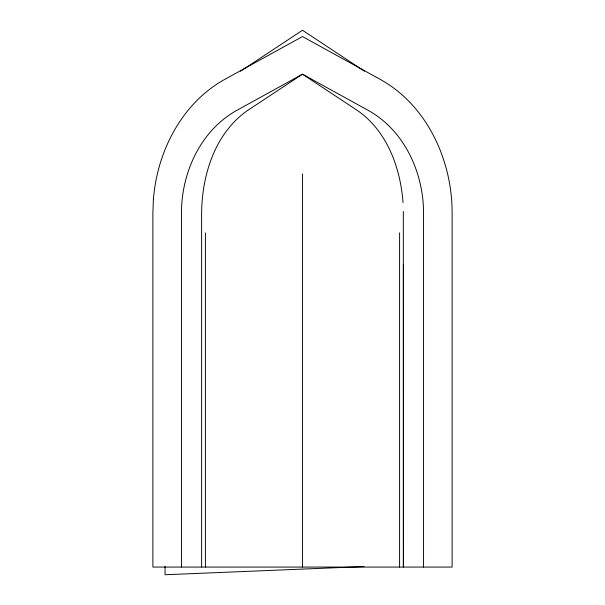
<?xml version="1.0" encoding="UTF-8"?>
<svg xmlns="http://www.w3.org/2000/svg" width="605" height="605" viewBox="0 0 605 605"><rect width="100%" height="100%" fill="white"/><g stroke="black" fill="none" stroke-linecap="round" stroke-linejoin="round"><path stroke-width="0.91" d="M403.376 264.672L403.376 567.067L403.316 211.508M240.563 71.193L302.5 30.25L364.437 71.193M364.044 566.56L165.059 574.75L165.059 566.25M403.021 202.652C400.502 167.903 387.117 131.035 357.479 110.518L302.5 74.181L236.525 110.518C200.391 130.74 181.334 173.022 181.447 213.384L181.447 567.067M423.553 567.067L423.553 213.384C423.666 173.022 404.609 130.74 368.475 110.518L302.5 74.181L247.521 110.518C214.919 133.304 201.881 175.132 201.624 213.384L201.624 567.067M399.595 232.88L399.595 567.067M302.5 173.998L302.5 567.067M205.405 232.88L205.405 567.067M153.405 199.408L152.883 212.574L152.883 567.067L452.117 567.067L452.117 212.574C452.079 160.529 427.478 106.102 381.037 79.822L302.5 36.557L223.963 79.822C181.455 103.795 157.118 151.802 153.405 199.408"/></g></svg>
